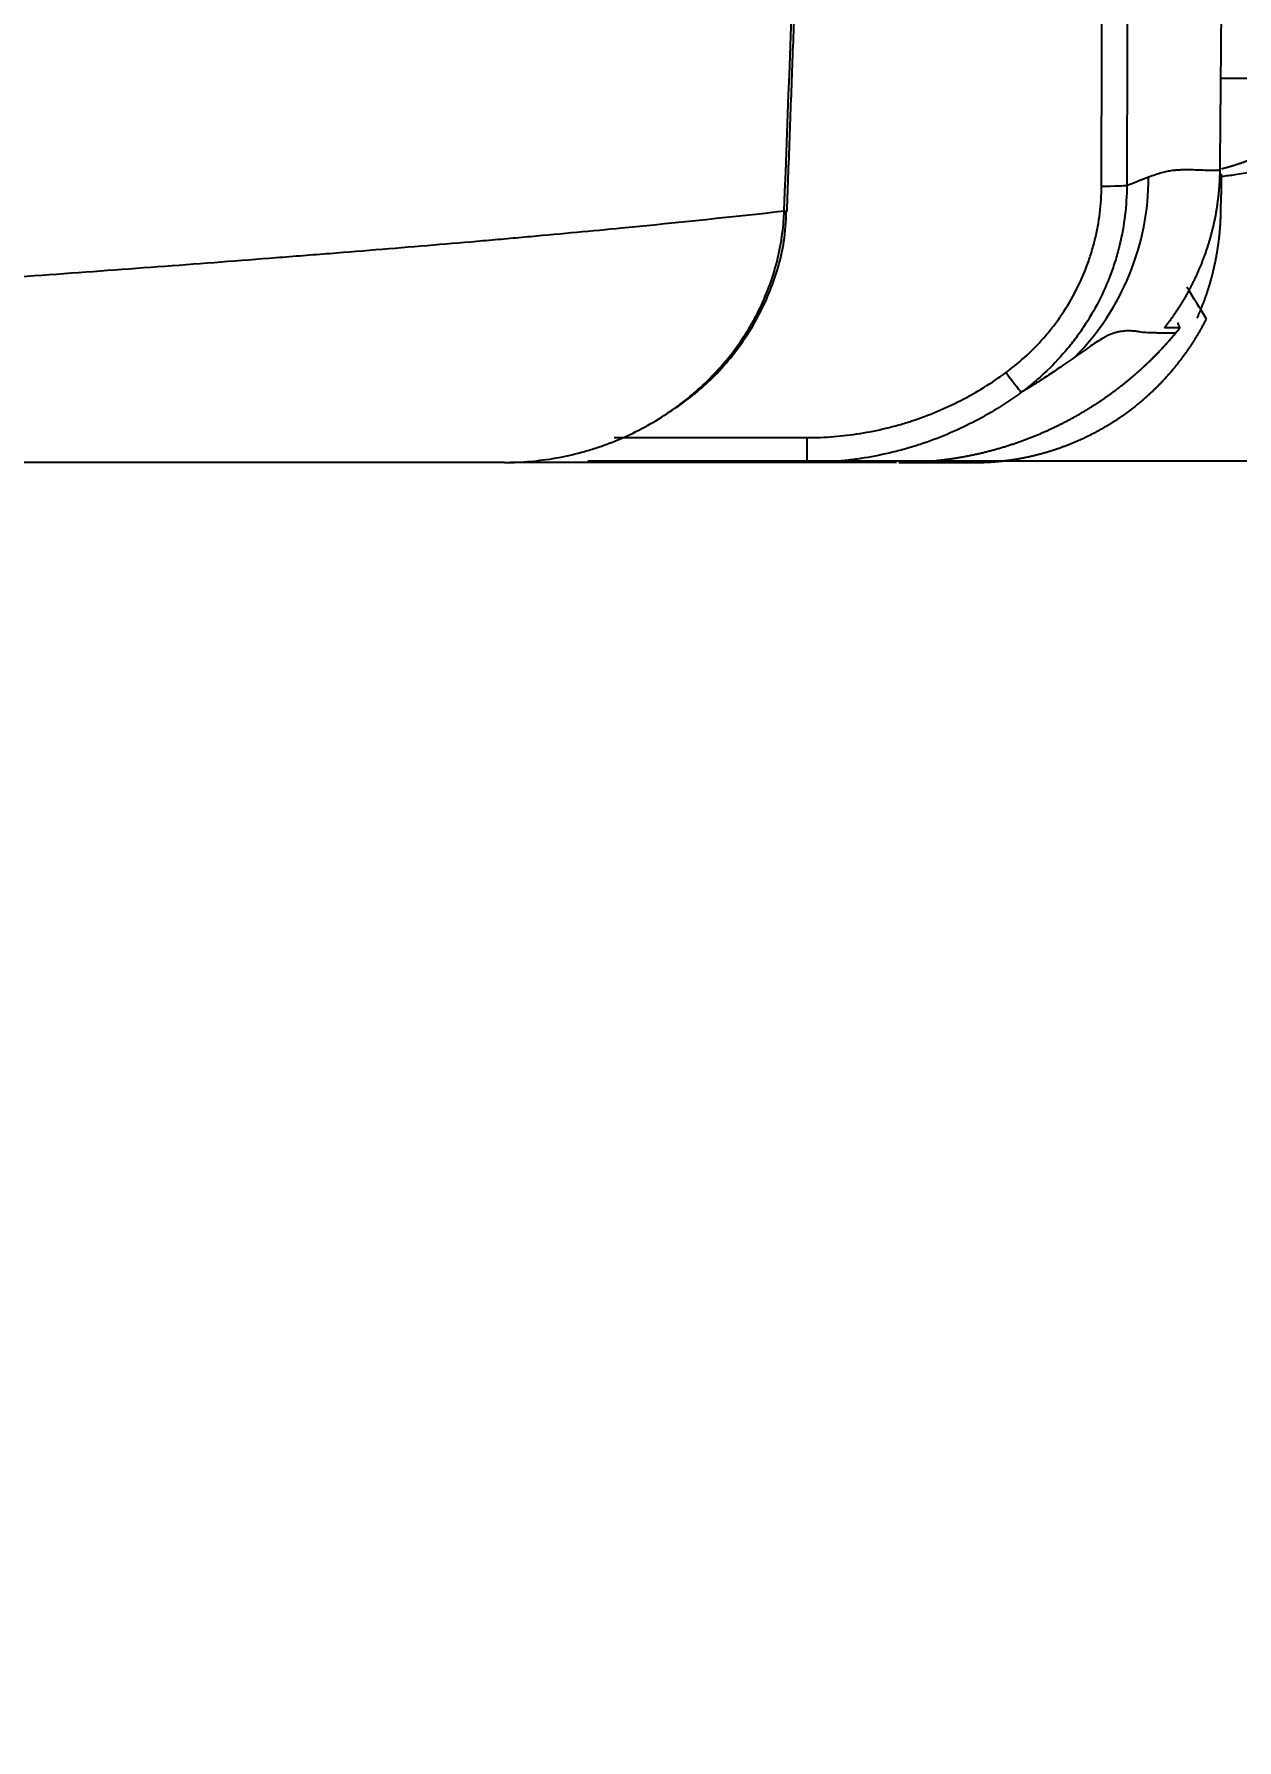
# Model space of a CAD drawing. Extents: x 86520 to 160660, y -2551 to 2752.
# Drawn here: x 90866.07 to 90889.43, y 1523.96 to 1557.07 of the extents above; entities that cross this region are included whole.
import ezdxf

# ---------------------------------------------------------------- set-up
doc = ezdxf.new("R2010")
doc.units = 0
doc.header["$LTSCALE"] = 10
doc.header["$MEASUREMENT"] = 0
doc.layers.get('DEFPOINTS').update_dxf_attribs({"linetype": 'CONTINUOUS'})
doc.layers.add('1', color=7, linetype='CONTINUOUS')
doc.dimstyles.new('경보기_스탈', dxfattribs={"dimtxt": 3.15, "dimasz": 2.5, "dimexe": 1, "dimexo": 1, "dimgap": 1, "dimtad": 1, "dimtoh": 1, "dimdec": 3, "dimzin": 1, "dimtxsty": 'STANDARD', "dimcen": 0, "dimclrd": 2, "dimclre": 2, "dimclrt": 4, "dimazin": 3, "dimtp": 0.1, "dimtm": 0.1, "dimtfac": 1, "dimtdec": 3, "dimtmove": 0, "dimatfit": 3})

# ---------------------------------------------------------------- blocks, each defined once
blk = doc.blocks.new('*D454')
at = {"layer": '1', "color": 1, "linetype": 'CONTINUOUS'}
for p, q in [((90863.189, 1674.182), (90972.878, 1674.182)), ((90967.878, 1659.182), (90967.878, 1563.79)), ((90876.827, 1548.79), (90972.878, 1548.79))]:
    blk.add_line(p, q, dxfattribs=at)
for points in [[(90965.378, 1659.182), (90970.378, 1659.182), (90967.878, 1674.182)], [(90965.378, 1563.79), (90970.378, 1563.79), (90967.878, 1548.79)]]:
    blk.add_solid(points, dxfattribs=at)
at = {"layer": 'DEFPOINTS', "color": 0, "linetype": 'CONTINUOUS'}
for p in [(90862.189, 1674.182), (90875.827, 1548.79), (90967.878, 1548.79)]:
    blk.add_point(p, dxfattribs=at)
at = {"layer": '1', "color": 2, "linetype": 'CONTINUOUS', "insert": (90955.378, 1615.618), "char_height": 15, "attachment_point": 5, "rotation": 90}
blk.add_mtext('125', dxfattribs=at)
blk = doc.blocks.new('*D456')
at = {"layer": '1', "color": 1, "linetype": 'CONTINUOUS'}
for p, q in [((90896.355, 1600.83), (90896.355, 1457.618)), ((90358.158, 1582.351), (90358.158, 1457.618)), ((90881.355, 1462.618), (90373.158, 1462.618))]:
    blk.add_line(p, q, dxfattribs=at)
for points in [[(90373.158, 1465.118), (90373.158, 1460.118), (90358.158, 1462.618)], [(90881.355, 1465.118), (90881.355, 1460.118), (90896.355, 1462.618)]]:
    blk.add_solid(points, dxfattribs=at)
at = {"layer": 'DEFPOINTS', "color": 0, "linetype": 'CONTINUOUS'}
for p in [(90896.355, 1601.83), (90358.158, 1583.351), (90358.158, 1462.618)]:
    blk.add_point(p, dxfattribs=at)
at = {"layer": '1', "color": 2, "linetype": 'CONTINUOUS', "insert": (90630.878, 1475.118), "char_height": 15, "attachment_point": 5}
blk.add_mtext('539', dxfattribs=at)

msp = doc.modelspace()

# ---------------------------------------------------------------- linework, layer by layer
at = {"layer": '1', "color": 7, "linetype": 'CONTINUOUS'}
for p, q in [((90877.3394, 1549.2391), (90881.0839, 1549.2391)), ((90881.0839, 1548.7566), (90881.0839, 1549.2391)), ((90881.0839, 1548.7566), (90875.3164, 1548.7566)), ((90882.8202, 1548.7568), (90882.8202, 1548.7566))]:
    msp.add_line(p, q, dxfattribs=at)
for centre, major_axis, ratio, start_param, end_param in [((90882.7686, 1554.3426), (1.8659, -4.6388), 0.987755, 0.4056871, 1.183783), ((90886.8009, 1554.1396), (0.5, -0.0013), 0.034899, 4.7124814, 6.1027097), ((90884.948, 1550.5219), (0.2961, -0.4029), 0.020676, 4.7405141, 6.231542)]:
    msp.add_ellipse(centre, major_axis=major_axis, ratio=ratio, start_param=start_param, end_param=end_param, dxfattribs=at)
for points, degree in [([(90886.8009, 1554.1221), (90886.8229, 1562.4336), (90886.8434, 1570.7451), (90886.8624, 1579.0566)], 3), ([(90887.3533, 1579.0566), (90887.3346, 1570.7494), (90887.3144, 1562.4423), (90887.2928, 1554.1351)], 3), ([(90880.6411, 1553.6397), (90880.9416, 1561.6785), (90881.2387, 1569.7173), (90881.5327, 1577.7563)], 3), ([(90880.6944, 1553.6299), (90881.1444, 1565.6929), (90881.5824, 1577.7564)], 2), ([(90889.1048, 1554.4307), (90889.1187, 1556.025), (90889.1327, 1557.6193), (90889.1467, 1559.2136)], 3), ([(90889.1204, 1556.2177), (90889.391, 1556.2153), (90889.6615, 1556.213), (90889.932, 1556.2106)], 3), ([(90889.1273, 1554.3607), (90889.1261, 1554.2236), (90889.1249, 1554.0865), (90889.1237, 1553.9495)], 3), ([(90889.1211, 1553.6754), (90889.1219, 1553.7668), (90889.1227, 1553.8581), (90889.1235, 1553.9495)], 3), ([(90888.8424, 1551.5414), (90888.7152, 1551.7464), (90888.5877, 1551.9524), (90888.4599, 1552.1595)], 3), ([(90888.3257, 1551.3707), (90888.2277, 1551.3719), (90888.1278, 1551.3728), (90888.0259, 1551.3735)], 3), ([(90888.2386, 1551.2638), (90888.2681, 1551.299), (90888.2972, 1551.3347), (90888.3257, 1551.3707)], 3), ([(90882.8202, 1548.7568), (90882.8045, 1548.7566), (90882.7888, 1548.7566), (90882.7732, 1548.7566)], 3)]:
    msp.add_open_spline(points, degree=degree, dxfattribs=at)
for points, degree, knots in [([(90890.6653, 1555.1243), (90890.6557, 1555.1181), (90890.6366, 1555.1059), (90890.6078, 1555.0877), (90890.5791, 1555.0699), (90890.5505, 1555.0524), (90890.5219, 1555.0351), (90890.4935, 1555.0182), (90890.4651, 1555.0015), (90890.4368, 1554.9851), (90890.4086, 1554.969), (90890.3805, 1554.9532), (90890.3524, 1554.9377), (90890.3245, 1554.9224), (90890.2967, 1554.9074), (90890.269, 1554.8927), (90890.2414, 1554.8783), (90890.2139, 1554.8641), (90890.1865, 1554.8501), (90890.1593, 1554.8365), (90890.1321, 1554.823), (90890.1051, 1554.8099), (90890.0782, 1554.7969), (90890.0514, 1554.7843), (90890.0248, 1554.7718), (90889.9983, 1554.7596), (90889.9719, 1554.7477), (90889.9457, 1554.736), (90889.9196, 1554.7245), (90889.8937, 1554.7132), (90889.8679, 1554.7022), (90889.8422, 1554.6913), (90889.8167, 1554.6807), (90889.7913, 1554.6703), (90889.7661, 1554.6602), (90889.7411, 1554.6502), (90889.7162, 1554.6405), (90889.6914, 1554.6309), (90889.6669, 1554.6216), (90889.6424, 1554.6124), (90889.6182, 1554.6035), (90889.5941, 1554.5947), (90889.5702, 1554.5861), (90889.5464, 1554.5777), (90889.5229, 1554.5695), (90889.4995, 1554.5615), (90889.4762, 1554.5537), (90889.4532, 1554.546), (90889.4303, 1554.5386), (90889.4076, 1554.5312), (90889.3851, 1554.5241), (90889.3627, 1554.5171), (90889.3406, 1554.5103), (90889.3186, 1554.5036), (90889.2968, 1554.4971), (90889.2752, 1554.4908), (90889.2538, 1554.4846), (90889.2326, 1554.4786), (90889.2115, 1554.4727), (90889.1907, 1554.4669), (90889.17, 1554.4613), (90889.1508, 1554.4562), (90889.1384, 1554.4529), (90889.1328, 1554.4515)], 3, [0, 0, 0, 0, 0.0205742, 0.0410102, 0.0613079, 0.0814674, 0.1014886, 0.1213716, 0.1411163, 0.1607228, 0.180191, 0.1995211, 0.2187128, 0.2377664, 0.2566818, 0.2754589, 0.2940978, 0.3125986, 0.3309611, 0.3491854, 0.3672715, 0.3852195, 0.4030292, 0.4207008, 0.4382342, 0.4556295, 0.4728866, 0.4900055, 0.5069862, 0.5238289, 0.5405333, 0.5570996, 0.5735278, 0.5898179, 0.6059698, 0.6219836, 0.6378593, 0.6535969, 0.6691964, 0.6846577, 0.699981, 0.7151662, 0.7302132, 0.7451222, 0.7598932, 0.774526, 0.7890208, 0.8033775, 0.8175962, 0.8316768, 0.8456194, 0.8594239, 0.8730904, 0.8866189, 0.9000093, 0.9132617, 0.9263762, 0.9393526, 0.952191, 0.9648914, 0.9774538, 0.9898782, 1, 1, 1, 1]), ([(90891.2937, 1555.0312), (90891.1014, 1554.9125), (90890.9016, 1554.807), (90890.5905, 1554.669), (90890.4849, 1554.6264), (90890.3235, 1554.5677), (90890.2694, 1554.5491), (90890.1611, 1554.5138), (90890.1067, 1554.4971), (90889.834, 1554.4185), (90889.6131, 1554.3708), (90889.3041, 1554.3257), (90889.2183, 1554.3154), (90889.1321, 1554.3073)], 3, [0, 0, 0, 0, 0.2956776, 0.2956776, 0.4435164, 0.4435164, 0.5174358, 0.5174358, 0.5913552, 0.5913552, 0.8870328, 0.8870328, 1, 1, 1, 1]), ([(90887.716, 1554.2985), (90887.7627, 1554.3161), (90887.8074, 1554.3323), (90887.8925, 1554.3614), (90887.9328, 1554.374), (90888.0092, 1554.3954), (90888.0453, 1554.4042), (90888.114, 1554.4182), (90888.1465, 1554.4235), (90888.2085, 1554.4316), (90888.238, 1554.4346), (90888.2803, 1554.4375), (90888.294, 1554.4381), (90888.3214, 1554.4394), (90888.335, 1554.44), (90888.4024, 1554.4424), (90888.4548, 1554.4429), (90888.5578, 1554.4417), (90888.6084, 1554.4401), (90888.7085, 1554.4366), (90888.7581, 1554.4347), (90888.8325, 1554.4326), (90888.8573, 1554.4321), (90888.907, 1554.4314), (90888.932, 1554.4313), (90889.0066, 1554.4311), (90889.0559, 1554.4309), (90889.1048, 1554.4307)], 3, [0, 0, 0, 0, 0.0625, 0.0625, 0.125, 0.125, 0.1875, 0.1875, 0.25, 0.25, 0.3125, 0.3125, 0.34375, 0.34375, 0.375, 0.375, 0.5, 0.5, 0.625, 0.625, 0.75, 0.75, 0.8125, 0.8125, 0.875, 0.875, 1, 1, 1, 1]), ([(90888.0259, 1551.3735), (90888.0333, 1551.3828), (90888.048, 1551.4015), (90888.0699, 1551.4298), (90888.0915, 1551.4582), (90888.1129, 1551.4867), (90888.1342, 1551.5153), (90888.1551, 1551.5441), (90888.1759, 1551.573), (90888.1965, 1551.602), (90888.2168, 1551.6311), (90888.2369, 1551.6604), (90888.2568, 1551.6898), (90888.2764, 1551.7193), (90888.2958, 1551.7489), (90888.315, 1551.7786), (90888.334, 1551.8084), (90888.3527, 1551.8384), (90888.3713, 1551.8684), (90888.3895, 1551.8985), (90888.4076, 1551.9288), (90888.4254, 1551.9592), (90888.443, 1551.9896), (90888.4604, 1552.0202), (90888.4776, 1552.0508), (90888.4945, 1552.0816), (90888.5112, 1552.1124), (90888.5276, 1552.1433), (90888.5439, 1552.1744), (90888.5599, 1552.2055), (90888.5756, 1552.2367), (90888.5912, 1552.2679), (90888.6065, 1552.2993), (90888.6215, 1552.3307), (90888.6364, 1552.3623), (90888.651, 1552.3938), (90888.6654, 1552.4255), (90888.6795, 1552.4573), (90888.6934, 1552.4891), (90888.7071, 1552.5209), (90888.7205, 1552.5529), (90888.7338, 1552.5849), (90888.7467, 1552.617), (90888.7595, 1552.6491), (90888.772, 1552.6813), (90888.7843, 1552.7136), (90888.7963, 1552.7459), (90888.8081, 1552.7783), (90888.8197, 1552.8107), (90888.8311, 1552.8432), (90888.8422, 1552.8757), (90888.8531, 1552.9083), (90888.8637, 1552.9409), (90888.8741, 1552.9736), (90888.8843, 1553.0063), (90888.8943, 1553.0391), (90888.904, 1553.0719), (90888.9135, 1553.1047), (90888.9227, 1553.1376), (90888.9318, 1553.1705), (90888.9405, 1553.2034), (90888.9491, 1553.2364), (90888.9574, 1553.2694), (90888.9655, 1553.3024), (90888.9734, 1553.3355), (90888.981, 1553.3686), (90888.9884, 1553.4017), (90888.9956, 1553.4348), (90889.0025, 1553.468), (90889.0092, 1553.5011), (90889.0157, 1553.5343), (90889.0219, 1553.5675), (90889.028, 1553.6007), (90889.0337, 1553.6339), (90889.0393, 1553.6672), (90889.0446, 1553.7004), (90889.0497, 1553.7337), (90889.0546, 1553.7669), (90889.0593, 1553.8002), (90889.0637, 1553.8334), (90889.0679, 1553.8667), (90889.0718, 1553.8999), (90889.0756, 1553.9332), (90889.0791, 1553.9664), (90889.0824, 1553.9997), (90889.0854, 1554.0329), (90889.0883, 1554.0662), (90889.0909, 1554.0994), (90889.0933, 1554.1326), (90889.0954, 1554.1658), (90889.0974, 1554.199), (90889.0991, 1554.2321), (90889.1006, 1554.2653), (90889.1019, 1554.2984), (90889.1029, 1554.3315), (90889.1038, 1554.3646), (90889.1044, 1554.3976), (90889.1046, 1554.4197), (90889.1048, 1554.4307)], 3, [0, 0, 0, 0, 0.0108293, 0.0216498, 0.0324616, 0.0432648, 0.0540592, 0.0648448, 0.0756218, 0.0863901, 0.0971496, 0.1079005, 0.1186426, 0.129376, 0.1401007, 0.1508167, 0.161524, 0.1722226, 0.1829125, 0.1935937, 0.2042662, 0.21493, 0.225585, 0.2362314, 0.2468691, 0.2574981, 0.2681184, 0.27873, 0.2893329, 0.2999271, 0.3105126, 0.3210895, 0.3316576, 0.3422171, 0.3527678, 0.3633099, 0.3738433, 0.384368, 0.394884, 0.4053914, 0.41589, 0.42638, 0.4368613, 0.4473339, 0.4577979, 0.4682532, 0.4786998, 0.4891377, 0.4995669, 0.5099875, 0.5203994, 0.5308027, 0.5411972, 0.5515831, 0.5619604, 0.5723289, 0.5826889, 0.5930401, 0.6033827, 0.6137166, 0.6240419, 0.6343585, 0.6446664, 0.6549657, 0.6652564, 0.6755384, 0.6858117, 0.6960764, 0.7063324, 0.7165798, 0.7268186, 0.7370486, 0.7472701, 0.7574829, 0.767687, 0.7778826, 0.7880694, 0.7982477, 0.8084173, 0.8185782, 0.8287306, 0.8388743, 0.8490093, 0.8591357, 0.8692535, 0.8793627, 0.8894632, 0.8995551, 0.9096384, 0.9197131, 0.9297791, 0.9398365, 0.9498853, 0.9599255, 0.969957, 0.97998, 0.9899943, 1, 1, 1, 1]), ([(90884.948, 1550.5044), (90885.0907, 1550.6094), (90885.3621, 1550.834), (90885.6056, 1551.0876), (90885.7489, 1551.2553), (90885.7771, 1551.2894), (90885.8326, 1551.3583), (90885.8599, 1551.3932), (90885.9398, 1551.4986), (90885.9909, 1551.5702), (90886.1374, 1551.7886), (90886.2261, 1551.9392), (90886.3859, 1552.2501), (90886.457, 1552.4105), (90886.5343, 1552.6174), (90886.5492, 1552.6592), (90886.5777, 1552.7429), (90886.6184, 1552.8687), (90886.6533, 1552.9956), (90886.7156, 1553.2507), (90886.747, 1553.4225), (90886.7894, 1553.7696), (90886.8004, 1553.9449), (90886.8009, 1554.1221)], 3, [0, 0, 0, 0, 0.125, 0.25, 0.25, 0.28125, 0.28125, 0.3125, 0.3125, 0.375, 0.375, 0.5, 0.5, 0.625, 0.625, 0.65625, 0.65625, 0.6875, 0.75, 0.75, 0.875, 0.875, 1, 1, 1, 1]), ([(90887.2928, 1554.1351), (90887.2924, 1553.9387), (90887.2803, 1553.7444), (90887.2338, 1553.3595), (90887.1993, 1553.1691), (90887.1307, 1552.8862), (90887.1051, 1552.7925), (90887.0623, 1552.6525), (90887.0474, 1552.606), (90887.016, 1552.5132), (90886.9996, 1552.4669), (90886.9143, 1552.2374), (90886.836, 1552.0595), (90886.6596, 1551.7145), (90886.5616, 1551.5474), (90886.3999, 1551.3051), (90886.3435, 1551.2256), (90886.2551, 1551.1086), (90886.225, 1551.0699), (90886.1637, 1550.9933), (90886.1325, 1550.9555), (90885.9739, 1550.7691), (90885.8389, 1550.6279), (90885.6243, 1550.4279), (90885.5507, 1550.3632), (90885.3996, 1550.2379), (90885.3223, 1550.1774), (90885.2432, 1550.1192)], 3, [0, 0, 0, 0, 0.125, 0.125, 0.25, 0.25, 0.3125, 0.3125, 0.34375, 0.34375, 0.375, 0.375, 0.5, 0.5, 0.625, 0.625, 0.6875, 0.6875, 0.71875, 0.71875, 0.75, 0.75, 0.875, 0.875, 0.9375, 0.9375, 1, 1, 1, 1]), ([(90887.2928, 1554.1351), (90887.3709, 1554.1647), (90887.4452, 1554.1938), (90887.5863, 1554.2488), (90887.653, 1554.2749), (90887.716, 1554.2985)], 3, [0, 0, 0, 0, 0.5, 0.5, 1, 1, 1, 1]), ([(90865.2085, 1552.322), (90866.7671, 1552.4318), (90868.266, 1552.5416), (90870.0637, 1552.6789), (90870.5973, 1552.7201), (90871.1224, 1552.7612), (90871.4705, 1552.7887), (90871.6437, 1552.8024), (90872.5043, 1552.8711), (90873.512, 1552.9534), (90874.4741, 1553.0358), (90874.9468, 1553.0769), (90875.1029, 1553.0907), (90875.4126, 1553.1181), (90876.1801, 1553.1867), (90878.091, 1553.3652), (90879.6693, 1553.5299), (90880.6409, 1553.6397)], 3, [0, 0, 0, 0, 0.25, 0.25, 0.3125, 0.34375, 0.34375, 0.375, 0.375, 0.5, 0.5625, 0.5625, 0.59375, 0.59375, 0.625, 0.75, 1, 1, 1, 1]), ([(90878.542, 1549.8296), (90878.5667, 1549.8475), (90878.5913, 1549.8657), (90878.6497, 1549.9095), (90878.6833, 1549.9354), (90878.7828, 1550.0139), (90878.8477, 1550.0675), (90879.038, 1550.2326), (90879.159, 1550.3479), (90879.3893, 1550.5893), (90879.4985, 1550.7154), (90879.705, 1550.9786), (90879.8022, 1551.1157), (90879.9157, 1551.2943), (90879.938, 1551.3305), (90879.9816, 1551.4031), (90880.0454, 1551.5127), (90880.1047, 1551.624), (90880.2171, 1551.849), (90880.284, 1552.002), (90880.4015, 1552.3145), (90880.4521, 1552.4739), (90880.5154, 1552.7178), (90880.5343, 1552.7999), (90880.5595, 1552.9244), (90880.5673, 1552.9661), (90880.5818, 1553.0498), (90880.6019, 1553.1754), (90880.6166, 1553.3016), (90880.6279, 1553.4282), (90880.6327, 1553.4916), (90880.6367, 1553.5657), (90880.6383, 1553.6028), (90880.639, 1553.6213), (90880.6393, 1553.6293), (90880.6394, 1553.6346), (90880.6395, 1553.6373), (90880.6396, 1553.6399)], 3, [0, 0, 0, 0, 0.0202391, 0.0202391, 0.0482322, 0.0482322, 0.1042186, 0.1042186, 0.2161913, 0.2161913, 0.3281639, 0.3281639, 0.4401366, 0.4401366, 0.4681298, 0.4681298, 0.4961229, 0.5521093, 0.5521093, 0.664082, 0.664082, 0.7760546, 0.7760546, 0.832041, 0.832041, 0.8600342, 0.8600342, 0.8880273, 0.9440137, 0.9440137, 0.9720068, 0.9860034, 0.9930017, 0.9965009, 0.9982504, 0.9982504, 1, 1, 1, 1]), ([(90878.5446, 1549.8239), (90878.7981, 1549.9967), (90879.2969, 1550.4067), (90879.926, 1551.1763), (90880.3943, 1552.076), (90880.6387, 1552.9115), (90880.6781, 1553.4333), (90880.6794, 1553.6309)], 3, [0, 0, 0, 0, 0.2007343, 0.4293917, 0.6522436, 0.8702133, 1, 1, 1, 1]), ([(90880.6411, 1553.6397), (90880.6602, 1553.6377), (90880.6745, 1553.6357), (90880.6909, 1553.6325), (90880.6947, 1553.6311), (90880.6947, 1553.6299)], 3, [0, 0, 0, 0, 0.5442113, 0.5442113, 1, 1, 1, 1]), ([(90889.0757, 1553.0242), (90889.077, 1553.0345), (90889.0796, 1553.055), (90889.0834, 1553.0857), (90889.087, 1553.1165), (90889.0904, 1553.1473), (90889.0937, 1553.1782), (90889.0967, 1553.209), (90889.0996, 1553.2399), (90889.1023, 1553.2709), (90889.1048, 1553.3018), (90889.1072, 1553.3328), (90889.1093, 1553.3638), (90889.1113, 1553.3949), (90889.1131, 1553.4259), (90889.1148, 1553.457), (90889.1162, 1553.4881), (90889.1175, 1553.5193), (90889.1186, 1553.5505), (90889.1195, 1553.5817), (90889.1202, 1553.6129), (90889.1208, 1553.6442), (90889.121, 1553.665), (90889.1211, 1553.6754)], 3, [0, 0, 0, 0, 0.0477315, 0.0954282, 0.1430939, 0.1907321, 0.2383467, 0.2859414, 0.3335198, 0.3810857, 0.4286428, 0.4761948, 0.5237456, 0.5712987, 0.618858, 0.6664271, 0.7140099, 0.76161, 0.809231, 0.8568769, 0.9045512, 0.9522577, 1, 1, 1, 1]), ([(90888.6585, 1551.557), (90888.6624, 1551.5658), (90888.6703, 1551.5833), (90888.682, 1551.6097), (90888.6935, 1551.6361), (90888.7049, 1551.6626), (90888.7162, 1551.6891), (90888.7272, 1551.7157), (90888.7382, 1551.7423), (90888.7489, 1551.769), (90888.7595, 1551.7957), (90888.77, 1551.8225), (90888.7803, 1551.8494), (90888.7905, 1551.8763), (90888.8005, 1551.9032), (90888.8104, 1551.9302), (90888.8201, 1551.9573), (90888.8296, 1551.9844), (90888.839, 1552.0115), (90888.8483, 1552.0388), (90888.8573, 1552.066), (90888.8663, 1552.0933), (90888.8751, 1552.1207), (90888.8837, 1552.1481), (90888.8922, 1552.1756), (90888.9005, 1552.2031), (90888.9087, 1552.2307), (90888.9167, 1552.2583), (90888.9246, 1552.286), (90888.9323, 1552.3138), (90888.9399, 1552.3415), (90888.9473, 1552.3694), (90888.9546, 1552.3973), (90888.9617, 1552.4252), (90888.9686, 1552.4532), (90888.9754, 1552.4813), (90888.9821, 1552.5094), (90888.9886, 1552.5375), (90888.9949, 1552.5657), (90889.0011, 1552.594), (90889.0072, 1552.6223), (90889.013, 1552.6507), (90889.0188, 1552.6791), (90889.0244, 1552.7076), (90889.0298, 1552.7361), (90889.0351, 1552.7647), (90889.0402, 1552.7933), (90889.0452, 1552.822), (90889.05, 1552.8507), (90889.0546, 1552.8795), (90889.0592, 1552.9083), (90889.0635, 1552.9372), (90889.0677, 1552.9662), (90889.0718, 1552.9952), (90889.0744, 1553.0145), (90889.0757, 1553.0242)], 3, [0, 0, 0, 0, 0.0198183, 0.0395819, 0.0592918, 0.0789488, 0.0985541, 0.1181087, 0.1376134, 0.1570695, 0.1764779, 0.1958396, 0.2151556, 0.2344271, 0.2536551, 0.2728407, 0.2919849, 0.3110888, 0.3301535, 0.34918, 0.3681696, 0.3871233, 0.4060422, 0.4249274, 0.44378, 0.4626012, 0.4813922, 0.500154, 0.5188879, 0.5375948, 0.5562762, 0.5749329, 0.5935664, 0.6121776, 0.6307679, 0.6493383, 0.6678901, 0.6864244, 0.7049425, 0.7234455, 0.7419346, 0.7604111, 0.778876, 0.7973307, 0.8157763, 0.8342141, 0.8526452, 0.8710709, 0.8894923, 0.9079107, 0.9263273, 0.9447434, 0.96316, 0.9815785, 1, 1, 1, 1]), ([(90884.3398, 1548.7566), (90884.3512, 1548.7566), (90884.3738, 1548.7567), (90884.4078, 1548.757), (90884.4418, 1548.7576), (90884.4758, 1548.7585), (90884.5097, 1548.7595), (90884.5436, 1548.7608), (90884.5775, 1548.7624), (90884.6114, 1548.7642), (90884.6453, 1548.7662), (90884.6791, 1548.7684), (90884.7129, 1548.7709), (90884.7467, 1548.7736), (90884.7804, 1548.7766), (90884.8142, 1548.7798), (90884.8478, 1548.7832), (90884.8815, 1548.7868), (90884.9151, 1548.7907), (90884.9487, 1548.7948), (90884.9822, 1548.7991), (90885.0157, 1548.8037), (90885.0491, 1548.8084), (90885.0825, 1548.8134), (90885.1159, 1548.8187), (90885.1492, 1548.8241), (90885.1824, 1548.8298), (90885.2156, 1548.8357), (90885.2488, 1548.8418), (90885.2819, 1548.8482), (90885.3149, 1548.8547), (90885.3479, 1548.8615), (90885.3808, 1548.8685), (90885.4137, 1548.8758), (90885.4465, 1548.8832), (90885.4792, 1548.8908), (90885.5119, 1548.8987), (90885.5445, 1548.9068), (90885.577, 1548.9151), (90885.6094, 1548.9236), (90885.6418, 1548.9323), (90885.6742, 1548.9413), (90885.7064, 1548.9504), (90885.7386, 1548.9598), (90885.7706, 1548.9693), (90885.8027, 1548.9791), (90885.8346, 1548.9891), (90885.8664, 1548.9992), (90885.8982, 1549.0096), (90885.9299, 1549.0202), (90885.9615, 1549.031), (90885.993, 1549.042), (90886.0244, 1549.0532), (90886.0557, 1549.0646), (90886.0869, 1549.0762), (90886.1181, 1549.088), (90886.1491, 1549.1), (90886.1801, 1549.1121), (90886.2109, 1549.1245), (90886.2417, 1549.1371), (90886.2723, 1549.1499), (90886.3029, 1549.1628), (90886.3333, 1549.176), (90886.3637, 1549.1893), (90886.3939, 1549.2028), (90886.424, 1549.2165), (90886.4541, 1549.2304), (90886.484, 1549.2445), (90886.5138, 1549.2588), (90886.5435, 1549.2733), (90886.5731, 1549.2879), (90886.6025, 1549.3027), (90886.6319, 1549.3177), (90886.6611, 1549.3329), (90886.6902, 1549.3482), (90886.7192, 1549.3638), (90886.7481, 1549.3795), (90886.7768, 1549.3954), (90886.8055, 1549.4114), (90886.834, 1549.4276), (90886.8624, 1549.444), (90886.8906, 1549.4606), (90886.9187, 1549.4774), (90886.9467, 1549.4943), (90886.9746, 1549.5113), (90887.0023, 1549.5286), (90887.0299, 1549.546), (90887.0574, 1549.5635), (90887.0847, 1549.5813), (90887.1119, 1549.5992), (90887.139, 1549.6172), (90887.1659, 1549.6354), (90887.1927, 1549.6538), (90887.2193, 1549.6723), (90887.2458, 1549.691), (90887.2722, 1549.7098), (90887.2984, 1549.7288), (90887.3245, 1549.748), (90887.3504, 1549.7673), (90887.3762, 1549.7867), (90887.4018, 1549.8063), (90887.4273, 1549.826), (90887.4526, 1549.8459), (90887.4778, 1549.8659), (90887.5028, 1549.8861), (90887.5277, 1549.9064), (90887.5525, 1549.9268), (90887.577, 1549.9474), (90887.608, 1549.9737), (90887.6453, 1550.006), (90887.6887, 1550.0444), (90887.7319, 1550.0835), (90887.7747, 1550.1232), (90887.8172, 1550.1636), (90887.8595, 1550.2046), (90887.9014, 1550.2463), (90887.9429, 1550.2885), (90887.9841, 1550.3314), (90888.0249, 1550.375), (90888.0654, 1550.4191), (90888.1055, 1550.4639), (90888.1452, 1550.5093), (90888.1844, 1550.5553), (90888.2233, 1550.6019), (90888.2617, 1550.6491), (90888.2998, 1550.6969), (90888.3373, 1550.7453), (90888.3744, 1550.7943), (90888.4111, 1550.8439), (90888.4472, 1550.894), (90888.4829, 1550.9448), (90888.5181, 1550.9961), (90888.5527, 1551.048), (90888.5869, 1551.1004), (90888.6205, 1551.1535), (90888.6535, 1551.207), (90888.686, 1551.2611), (90888.718, 1551.3158), (90888.7494, 1551.371), (90888.7801, 1551.4267), (90888.8104, 1551.483), (90888.83, 1551.5208), (90888.8398, 1551.5398)], 3, [0, 0, 0, 0, 0.006245, 0.0124851, 0.0187204, 0.0249509, 0.0311766, 0.0373974, 0.0436135, 0.0498247, 0.0560312, 0.0622329, 0.0684299, 0.0746221, 0.0808096, 0.0869923, 0.0931703, 0.0993435, 0.1055121, 0.1116759, 0.1178349, 0.1239893, 0.1301389, 0.1362838, 0.142424, 0.1485594, 0.1546902, 0.1608161, 0.1669374, 0.1730539, 0.1791657, 0.1852728, 0.1913751, 0.1974726, 0.2035654, 0.2096534, 0.2157367, 0.2218151, 0.2278888, 0.2339577, 0.2400217, 0.246081, 0.2521354, 0.258185, 0.2642298, 0.2702697, 0.2763047, 0.2823349, 0.2883601, 0.2943805, 0.3003959, 0.3064065, 0.312412, 0.3184127, 0.3244084, 0.3303991, 0.3363848, 0.3423655, 0.3483412, 0.3543118, 0.3602774, 0.366238, 0.3721935, 0.3781439, 0.3840892, 0.3900293, 0.3959644, 0.4018943, 0.407819, 0.4137386, 0.419653, 0.4255622, 0.4314662, 0.437365, 0.4432585, 0.4491467, 0.4550297, 0.4609074, 0.4667798, 0.4726469, 0.4785087, 0.4843652, 0.4902163, 0.496062, 0.5019024, 0.5077374, 0.513567, 0.5193912, 0.52521, 0.5310233, 0.5368313, 0.5426337, 0.5484308, 0.5542223, 0.5600084, 0.565789, 0.5715642, 0.5773338, 0.5830979, 0.5888565, 0.5946096, 0.6003572, 0.6060993, 0.6118358, 0.6175668, 0.6232923, 0.6290122, 0.6347266, 0.6404355, 0.6507377, 0.6610775, 0.6714548, 0.6818696, 0.6923219, 0.7028117, 0.7133388, 0.7239033, 0.7345051, 0.7451441, 0.7558204, 0.7665338, 0.7772843, 0.7880718, 0.7988963, 0.8097578, 0.8206561, 0.8315912, 0.842563, 0.8535716, 0.8646167, 0.8756985, 0.8868168, 0.8979715, 0.9091627, 0.9203903, 0.9316542, 0.9429545, 0.9542911, 0.9656639, 0.977073, 0.9885184, 1, 1, 1, 1]), ([(90888.3256, 1551.3706), (90888.3184, 1551.3883), (90888.3042, 1551.4235), (90888.29, 1551.4588), (90888.283, 1551.4764)], 3, [0, 0, 0, 0, 0.5026074, 1, 1, 1, 1]), ([(90882.8632, 1548.7566), (90882.8778, 1548.7566), (90882.9069, 1548.7567), (90882.9505, 1548.7571), (90882.994, 1548.7578), (90883.0373, 1548.7587), (90883.0806, 1548.7599), (90883.1237, 1548.7614), (90883.1667, 1548.7631), (90883.2095, 1548.7651), (90883.2523, 1548.7673), (90883.2949, 1548.7698), (90883.3373, 1548.7726), (90883.3797, 1548.7756), (90883.4219, 1548.7788), (90883.464, 1548.7823), (90883.5059, 1548.786), (90883.5477, 1548.79), (90883.5894, 1548.7942), (90883.631, 1548.7987), (90883.6723, 1548.8033), (90883.7136, 1548.8083), (90883.7547, 1548.8134), (90883.7957, 1548.8188), (90883.8365, 1548.8244), (90883.8772, 1548.8302), (90883.9177, 1548.8362), (90883.9581, 1548.8425), (90883.9983, 1548.8489), (90884.0384, 1548.8556), (90884.0783, 1548.8625), (90884.1181, 1548.8696), (90884.1577, 1548.877), (90884.1971, 1548.8845), (90884.2365, 1548.8922), (90884.2756, 1548.9001), (90884.3146, 1548.9083), (90884.3534, 1548.9166), (90884.3921, 1548.9251), (90884.4306, 1548.9338), (90884.469, 1548.9427), (90884.5072, 1548.9518), (90884.5452, 1548.9611), (90884.5831, 1548.9705), (90884.6208, 1548.9802), (90884.6583, 1548.99), (90884.6957, 1549), (90884.7329, 1549.0102), (90884.77, 1549.0205), (90884.8069, 1549.0311), (90884.8436, 1549.0417), (90884.8801, 1549.0526), (90884.9165, 1549.0636), (90884.9527, 1549.0748), (90884.9887, 1549.0862), (90885.0246, 1549.0977), (90885.0603, 1549.1093), (90885.0958, 1549.1211), (90885.1312, 1549.1331), (90885.1664, 1549.1452), (90885.2014, 1549.1575), (90885.2362, 1549.1699), (90885.2709, 1549.1825), (90885.3054, 1549.1952), (90885.3397, 1549.208), (90885.3738, 1549.221), (90885.4078, 1549.2341), (90885.4416, 1549.2474), (90885.4752, 1549.2607), (90885.5087, 1549.2743), (90885.5419, 1549.2879), (90885.575, 1549.3017), (90885.608, 1549.3156), (90885.6407, 1549.3296), (90885.6733, 1549.3437), (90885.7057, 1549.358), (90885.7379, 1549.3723), (90885.7699, 1549.3868), (90885.8018, 1549.4014), (90885.8335, 1549.4161), (90885.865, 1549.4309), (90885.8963, 1549.4459), (90885.9275, 1549.4609), (90885.9585, 1549.476), (90885.9893, 1549.4913), (90886.0199, 1549.5066), (90886.0503, 1549.522), (90886.0806, 1549.5376), (90886.1107, 1549.5532), (90886.1406, 1549.5689), (90886.1704, 1549.5847), (90886.1999, 1549.6006), (90886.2293, 1549.6166), (90886.2585, 1549.6326), (90886.2876, 1549.6488), (90886.3164, 1549.665), (90886.3451, 1549.6813), (90886.3736, 1549.6977), (90886.402, 1549.7141), (90886.4301, 1549.7307), (90886.4581, 1549.7473), (90886.4859, 1549.764), (90886.5136, 1549.7807), (90886.541, 1549.7975), (90886.5683, 1549.8144), (90886.5954, 1549.8314), (90886.6224, 1549.8484), (90886.6491, 1549.8654), (90886.6757, 1549.8826), (90886.7021, 1549.8997), (90886.7284, 1549.917), (90886.7545, 1549.9343), (90886.7804, 1549.9516), (90886.8061, 1549.969), (90886.8317, 1549.9865), (90886.857, 1550.004), (90886.8823, 1550.0215), (90886.9073, 1550.0391), (90886.9322, 1550.0567), (90886.9569, 1550.0744), (90886.9814, 1550.0921), (90887.0058, 1550.1098), (90887.03, 1550.1276), (90887.0541, 1550.1455), (90887.0779, 1550.1633), (90887.1016, 1550.1812), (90887.1252, 1550.1991), (90887.1485, 1550.2171), (90887.1717, 1550.235), (90887.1948, 1550.253), (90887.2176, 1550.2711), (90887.2403, 1550.2891), (90887.2629, 1550.3072), (90887.2853, 1550.3253), (90887.3075, 1550.3434), (90887.3296, 1550.3615), (90887.3515, 1550.3797), (90887.3732, 1550.3979), (90887.3948, 1550.416), (90887.4162, 1550.4342), (90887.4374, 1550.4524), (90887.4585, 1550.4706), (90887.4795, 1550.4889), (90887.5002, 1550.5071), (90887.5209, 1550.5253), (90887.5413, 1550.5436), (90887.5616, 1550.5618), (90887.5818, 1550.5801), (90887.6018, 1550.5983), (90887.6216, 1550.6166), (90887.6413, 1550.6348), (90887.6609, 1550.6531), (90887.6803, 1550.6713), (90887.6995, 1550.6895), (90887.7186, 1550.7078), (90887.7375, 1550.726), (90887.7563, 1550.7442), (90887.7749, 1550.7624), (90887.7934, 1550.7806), (90887.8117, 1550.7988), (90887.8299, 1550.817), (90887.848, 1550.8351), (90887.8659, 1550.8532), (90887.8836, 1550.8714), (90887.9012, 1550.8895), (90887.9187, 1550.9076), (90887.936, 1550.9256), (90887.9532, 1550.9437), (90887.9702, 1550.9617), (90887.9871, 1550.9797), (90888.0038, 1550.9977), (90888.0204, 1551.0156), (90888.0369, 1551.0335), (90888.0532, 1551.0514), (90888.0694, 1551.0693), (90888.0855, 1551.0871), (90888.1014, 1551.105), (90888.1172, 1551.1227), (90888.1328, 1551.1405), (90888.1483, 1551.1582), (90888.1637, 1551.1759), (90888.1789, 1551.1935), (90888.194, 1551.2111), (90888.209, 1551.2287), (90888.2238, 1551.2462), (90888.2337, 1551.2579), (90888.2386, 1551.2638)], 3, [0, 0, 0, 0, 0.0071374, 0.0142562, 0.0213563, 0.0284379, 0.0355008, 0.0425451, 0.0495709, 0.056578, 0.0635665, 0.0705364, 0.0774877, 0.0844203, 0.0913344, 0.0982299, 0.1051067, 0.111965, 0.1188046, 0.1256256, 0.132428, 0.1392118, 0.145977, 0.1527236, 0.1594516, 0.1661609, 0.1728517, 0.1795238, 0.1861774, 0.1928123, 0.1994286, 0.2060263, 0.2126054, 0.2191659, 0.2257078, 0.2322311, 0.2387358, 0.2452218, 0.2516893, 0.2581381, 0.2645683, 0.27098, 0.277373, 0.2837474, 0.2901032, 0.2964404, 0.3027589, 0.3090589, 0.3153403, 0.321603, 0.3278472, 0.3340727, 0.3402796, 0.3464679, 0.3526377, 0.3587888, 0.3649213, 0.3710351, 0.3771304, 0.3832071, 0.3892651, 0.3953046, 0.4013254, 0.4073277, 0.4133113, 0.4192763, 0.4252227, 0.4311505, 0.4370597, 0.4429503, 0.4488223, 0.4546757, 0.4605104, 0.4663266, 0.4721242, 0.4779031, 0.4836634, 0.4894052, 0.4951283, 0.5008328, 0.5065187, 0.512186, 0.5178347, 0.5234648, 0.5290762, 0.5346691, 0.5402434, 0.545799, 0.5513361, 0.5568545, 0.5623543, 0.5678356, 0.5732982, 0.5787422, 0.5841676, 0.5895744, 0.5949626, 0.6003322, 0.6056831, 0.6110155, 0.6163293, 0.6216244, 0.626901, 0.6321589, 0.6373983, 0.642619, 0.6478211, 0.6530046, 0.6581696, 0.6633159, 0.6684436, 0.6735527, 0.6786432, 0.683715, 0.6887683, 0.693803, 0.6988191, 0.7038165, 0.7087954, 0.7137556, 0.7186973, 0.7236203, 0.7285248, 0.7334106, 0.7382778, 0.7431264, 0.7479565, 0.7527679, 0.7575607, 0.7623349, 0.7670905, 0.7718275, 0.7765459, 0.7812456, 0.7859268, 0.7905894, 0.7952334, 0.7998587, 0.8044655, 0.8090537, 0.8136232, 0.8181742, 0.8227065, 0.8272203, 0.8317154, 0.8361919, 0.8406499, 0.8450892, 0.8495099, 0.8539121, 0.8582956, 0.8626605, 0.8670068, 0.8713345, 0.8756436, 0.8799342, 0.8842061, 0.8884594, 0.8926941, 0.8969102, 0.9011077, 0.9052866, 0.9094469, 0.9135886, 0.9177117, 0.9218162, 0.9259021, 0.9299693, 0.934018, 0.9380481, 0.9420596, 0.9460525, 0.9500268, 0.9539825, 0.9579196, 0.9618381, 0.965738, 0.9696192, 0.9734819, 0.977326, 0.9811515, 0.9849584, 0.9887467, 0.9925164, 0.9962675, 1, 1, 1, 1]), ([(90888.2386, 1551.2638), (90888.1229, 1551.2661), (90887.975, 1551.2688), (90887.8225, 1551.2708), (90887.7764, 1551.2713), (90887.761, 1551.2714), (90887.7306, 1551.2724), (90887.7156, 1551.2732), (90887.6415, 1551.2782), (90887.585, 1551.2864), (90887.4987, 1551.298), (90887.4697, 1551.3017), (90887.4251, 1551.3063), (90887.4101, 1551.3076), (90887.3795, 1551.3096), (90887.3328, 1551.3117), (90887.283, 1551.3102), (90887.2307, 1551.3057), (90887.2129, 1551.3037), (90887.1855, 1551.3), (90887.1717, 1551.2981), (90887.1577, 1551.296), (90887.1483, 1551.2945), (90887.1436, 1551.2938), (90887.1196, 1551.2896), (90887.099, 1551.2846), (90887.0658, 1551.2748), (90887.0544, 1551.2712), (90887.0308, 1551.2631), (90887.0186, 1551.2587), (90886.9556, 1551.2343), (90886.8984, 1551.2074), (90886.7631, 1551.1306), (90886.6851, 1551.0807), (90886.5726, 1551.0043), (90886.5494, 1550.9883), (90886.5015, 1550.9551), (90886.4276, 1550.9036), (90886.3475, 1550.8472), (90886.2914, 1550.8077)], 3, [0, 0, 0, 0, 0.25, 0.3125, 0.3125, 0.34375, 0.34375, 0.375, 0.375, 0.5, 0.5, 0.5625, 0.5625, 0.59375, 0.59375, 0.625, 0.6875, 0.6875, 0.71875, 0.71875, 0.734375, 0.7421875, 0.7421875, 0.75, 0.75, 0.78125, 0.78125, 0.796875, 0.796875, 0.8125, 0.8125, 0.875, 0.875, 0.9375, 0.9375, 0.953125, 0.953125, 0.96875, 1, 1, 1, 1]), ([(90886.2914, 1550.8077), (90886.1486, 1550.7073), (90885.9893, 1550.5958), (90885.7704, 1550.4499), (90885.7256, 1550.4204), (90885.6342, 1550.361), (90885.5875, 1550.331), (90885.4448, 1550.2407), (90885.3458, 1550.18), (90885.2432, 1550.1192)], 3, [0, 0, 0, 0, 0.5, 0.5, 0.625, 0.625, 0.75, 0.75, 1, 1, 1, 1]), ([(90881.0839, 1549.2391), (90881.2576, 1549.2391), (90881.6031, 1549.253), (90882.1153, 1549.3141), (90882.4528, 1549.3816), (90882.7043, 1549.4424), (90882.7879, 1549.4643), (90882.9546, 1549.5117), (90883.0379, 1549.5371), (90883.2847, 1549.6181), (90883.6076, 1549.7384), (90884.0737, 1549.9553), (90884.3723, 1550.124), (90884.6648, 1550.305), (90884.808, 1550.4015), (90884.948, 1550.5044)], 3, [0, 0, 0, 0, 0.125, 0.25, 0.375, 0.375, 0.4375, 0.4375, 0.5, 0.5, 0.625, 0.75, 0.875, 0.875, 1, 1, 1, 1]), ([(90885.2432, 1550.1192), (90885.0929, 1550.0087), (90884.9393, 1549.905), (90884.6253, 1549.7106), (90884.3048, 1549.5292), (90883.8045, 1549.296), (90883.458, 1549.1665), (90883.193, 1549.0794), (90883.1038, 1549.052), (90882.9245, 1549.0009), (90882.8345, 1548.9771), (90882.5632, 1548.9112), (90882.3807, 1548.8745), (90882.1045, 1548.8303), (90882.0121, 1548.8174), (90881.8272, 1548.7953), (90881.7346, 1548.7861), (90881.4565, 1548.764), (90881.2704, 1548.7566), (90881.0839, 1548.7566)], 3, [0, 0, 0, 0, 0.125, 0.125, 0.25, 0.375, 0.5, 0.5, 0.5625, 0.5625, 0.625, 0.625, 0.75, 0.75, 0.8125, 0.8125, 0.875, 0.875, 1, 1, 1, 1]), ([(90875.2076, 1548.7566), (90875.2128, 1548.7566), (90875.2181, 1548.7566), (90875.2287, 1548.7566), (90875.2446, 1548.7567), (90875.2816, 1548.757), (90875.3555, 1548.7582), (90875.503, 1548.7632), (90875.6288, 1548.7715), (90875.8795, 1548.7937), (90876.2117, 1548.8378), (90876.5396, 1548.9109), (90876.7432, 1548.9658), (90876.7839, 1548.9772), (90876.865, 1549.0011), (90876.9056, 1549.0135), (90877.0264, 1549.0519), (90877.1062, 1549.0792), (90877.3428, 1549.166), (90877.6515, 1549.2952), (90877.9469, 1549.4507), (90878.2354, 1549.6197), (90878.3762, 1549.7109), (90878.523, 1549.8159), (90878.5325, 1549.8227), (90878.542, 1549.8296)], 3, [0, 0, 0, 0, 0.0044206, 0.0044206, 0.0088411, 0.0176822, 0.0353644, 0.0707289, 0.1414577, 0.1414577, 0.2829154, 0.4243731, 0.4243731, 0.4597376, 0.4597376, 0.495102, 0.495102, 0.5658308, 0.5658308, 0.7072885, 0.8487463, 0.8487463, 0.990204, 0.990204, 1, 1, 1, 1]), ([(90875.2075, 1548.7566), (90872.9247, 1548.7566), (90869.9164, 1548.7566), (90866.7469, 1548.7566), (90862.8679, 1548.7566)], 2, [0, 0, 0, 0.4876405, 0.4876405, 1, 1, 1]), ([(90882.7732, 1548.7566), (90882.6446, 1548.7566), (90882.5132, 1548.7566), (90882.3115, 1548.7566), (90882.2434, 1548.7566), (90882.1403, 1548.7566), (90882.1058, 1548.7566), (90882.0365, 1548.7566), (90882.0016, 1548.7566), (90881.932, 1548.7566), (90881.8971, 1548.7566), (90881.8273, 1548.7566), (90881.7923, 1548.7566), (90881.7391, 1548.7566), (90881.7212, 1548.7566), (90881.6849, 1548.7566), (90881.6666, 1548.7566), (90881.611, 1548.7566), (90881.5732, 1548.7566), (90881.385, 1548.7566), (90881.2344, 1548.7566), (90881.0839, 1548.7566)], 3, [0, 0, 0, 0, 0.25, 0.25, 0.375, 0.375, 0.4375, 0.4375, 0.5, 0.5, 0.5625, 0.5625, 0.625, 0.625, 0.65625, 0.65625, 0.6875, 0.6875, 0.75, 0.75, 1, 1, 1, 1]), ([(90882.9298, 1548.7566), (90883.1235, 1548.7566), (90883.3166, 1548.7566), (90883.5792, 1548.7566), (90883.6494, 1548.7566), (90883.7892, 1548.7566), (90883.8588, 1548.7566), (90884.0666, 1548.7566), (90884.2038, 1548.7566), (90884.3398, 1548.7566)], 3, [0, 0, 0, 0, 0.4067593, 0.4067593, 0.5550695, 0.5550695, 0.7033797, 0.7033797, 1, 1, 1, 1])]:
    msp.add_open_spline(points, degree=degree, knots=knots, dxfattribs=at)

# ---------------------------------------------------------------- dimensions: what is measured, and where the dimension line sits
dim = msp.add_linear_dim(base=(90967.8779, 1548.7902), p1=(90862.1893, 1674.1818), p2=(90875.8272, 1548.7902), angle=90, text='125', dimstyle='경보기_스탈', override={"dimtxt": 15, "dimasz": 15, "dimexe": 5, "dimgap": 5, "dimtoh": 0, "dimzin": 9, "dimclrd": 1, "dimclre": 1, "dimclrt": 2, "dimfxl": 0.3}, dxfattribs=at)
dim.commit()
dim.dimension.update_dxf_attribs({"geometry": '*D454', "text_midpoint": (90967.8779, 1615.6183), "dimtype": 160})
dim = msp.add_linear_dim(base=(90358.1583, 1462.6183), p1=(90896.3549, 1601.8301), p2=(90358.1583, 1583.3506), text='539', dimstyle='경보기_스탈', override={"dimtxt": 15, "dimasz": 15, "dimexe": 5, "dimgap": 5, "dimtoh": 0, "dimzin": 9, "dimclrd": 1, "dimclre": 1, "dimclrt": 2, "dimfxl": 0.3}, dxfattribs=at)
dim.commit()
dim.dimension.update_dxf_attribs({"geometry": '*D456', "text_midpoint": (90630.8779, 1462.6183), "dimtype": 160})

doc.saveas('drawing.dxf')
